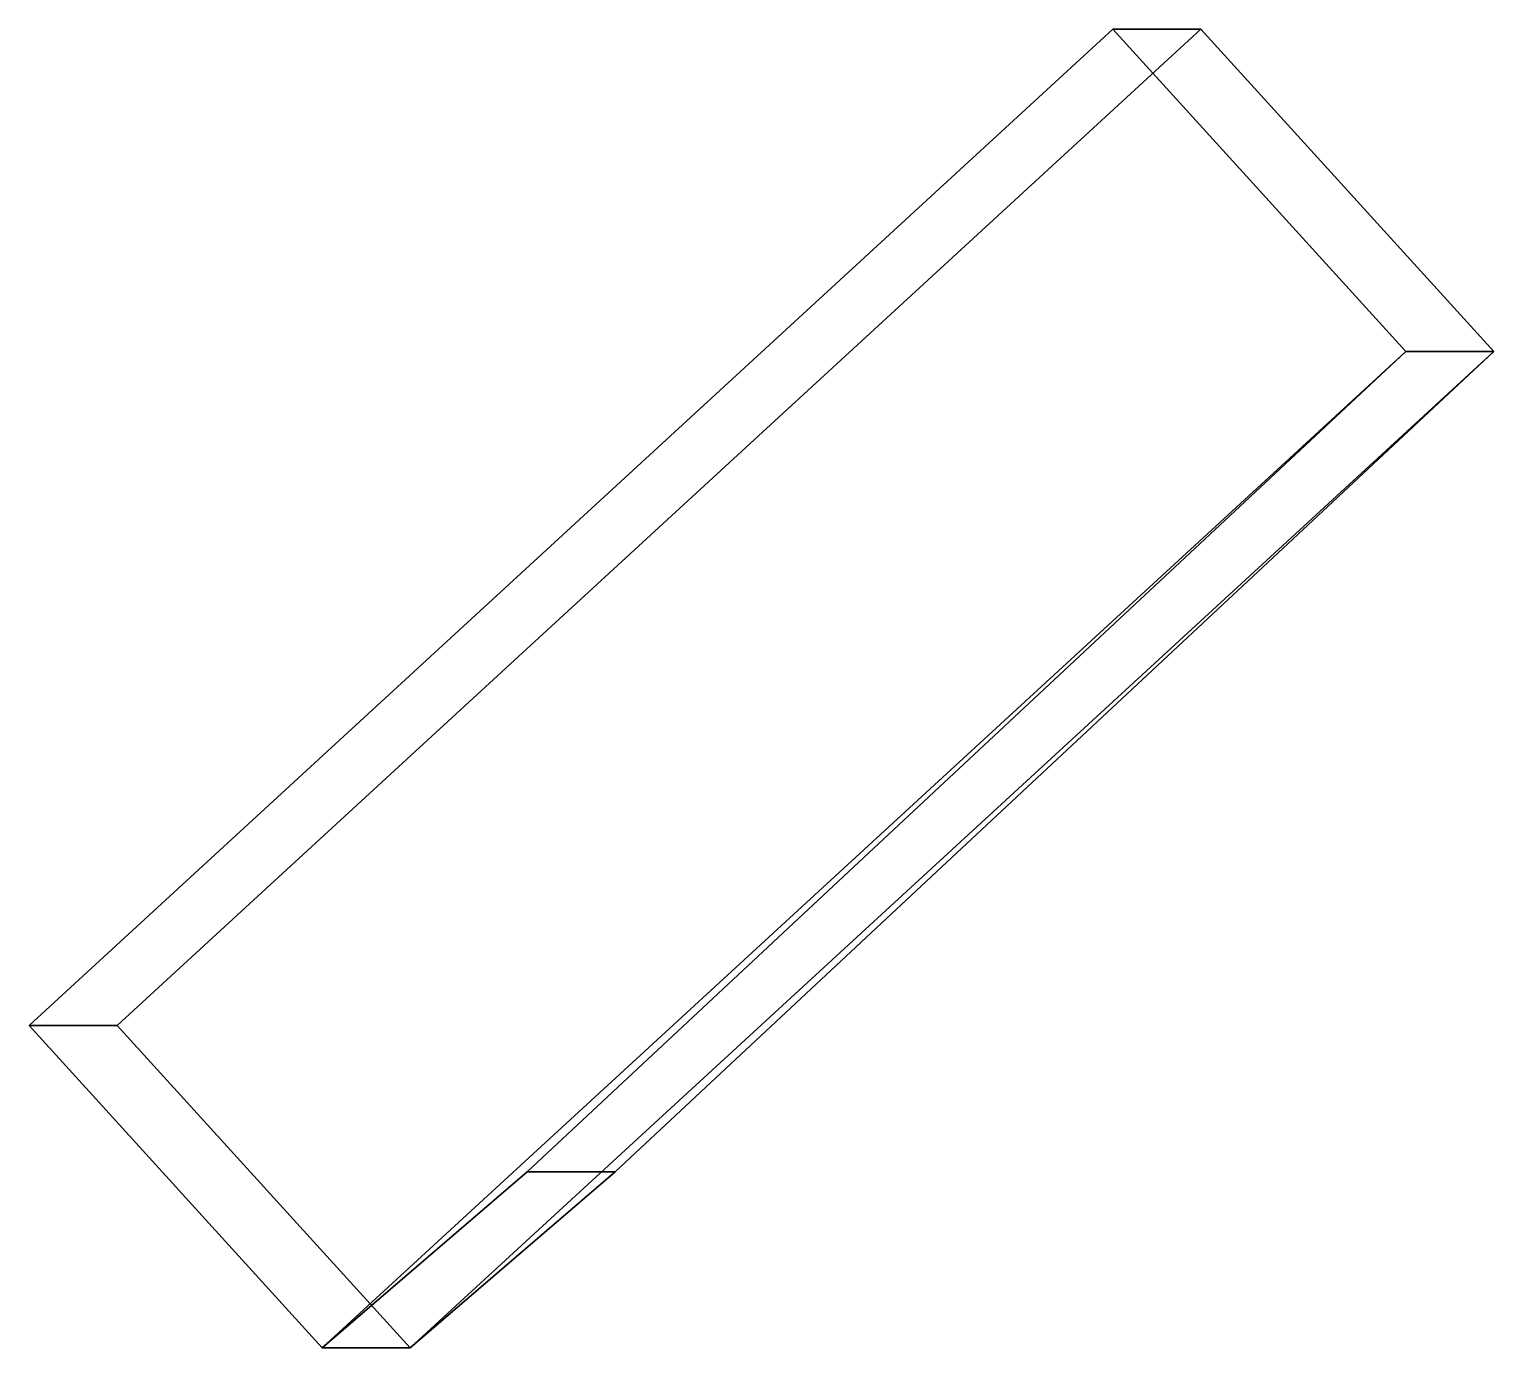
# Model space of a CAD drawing. Extents: x -1.5 to 1.4, y -6 to 6.3.
# Drawn here: x -1.1 to -0.6, y 5.86 to 6.31 of the extents above; entities that cross this region are included whole.
import ezdxf

# ---------------------------------------------------------------- set-up
doc = ezdxf.new("R2010")
doc.units = 0
doc.layers.add('B2', color=1, linetype='CONTINUOUS')

msp = doc.modelspace()

# ---------------------------------------------------------------- linework, layer by layer
at = {"layer": 'B2'}
for points in [[(-0.7, 6.31, 0.61), (-1.07, 5.97, 0.61), (-1.1, 5.97, 0.61), (-0.73, 6.31, 0.61)], [(-1.1, 5.97, 0.61), (-1, 5.86, 0.45), (-0.63, 6.2, 0.45), (-0.73, 6.31, 0.61)], [(-0.6, 6.2, 0.45), (-0.97, 5.86, 0.45), (-1.07, 5.97, 0.61), (-0.7, 6.31, 0.61)], [(-0.73, 6.31, 0.61), (-0.63, 6.2, 0.45), (-0.6, 6.2, 0.45), (-0.7, 6.31, 0.61)], [(-1, 5.86, 0.45), (-1, 5.86, 0.2), (-0.63, 6.2, 0.2), (-0.63, 6.2, 0.45)], [(-1, 5.86, 0.2), (-0.93, 5.92, 0.09), (-0.63, 6.2, 0.09), (-0.63, 6.2, 0.2)], [(-0.6, 6.2, 0.2), (-0.97, 5.86, 0.2), (-0.97, 5.86, 0.45), (-0.6, 6.2, 0.45)], [(-0.6, 6.2, 0.09), (-0.9, 5.92, 0.09), (-0.97, 5.86, 0.2), (-0.6, 6.2, 0.2)], [(-0.63, 6.2, 0.09), (-0.93, 5.92, 0.09), (-0.9, 5.92, 0.09), (-0.6, 6.2, 0.09)], [(-0.63, 6.2, 0.45), (-0.63, 6.2, 0.2), (-0.6, 6.2, 0.2), (-0.6, 6.2, 0.45)], [(-0.63, 6.2, 0.2), (-0.63, 6.2, 0.09), (-0.6, 6.2, 0.09), (-0.6, 6.2, 0.2)], [(-1.07, 5.97, 0.61), (-0.97, 5.86, 0.45), (-1, 5.86, 0.45), (-1.1, 5.97, 0.61)], [(-0.97, 5.86, 0.2), (-0.9, 5.92, 0.09), (-0.93, 5.92, 0.09), (-1, 5.86, 0.2)], [(-0.97, 5.86, 0.45), (-0.97, 5.86, 0.2), (-1, 5.86, 0.2), (-1, 5.86, 0.45)]]:
    msp.add_3dface(points, dxfattribs=at)

doc.saveas('drawing.dxf')
